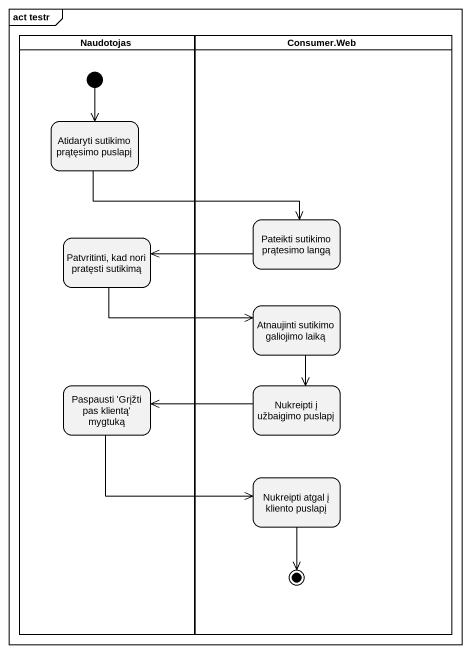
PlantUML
@startuml
mainframe act testr
hide empty description
state Naudotojas <<partition>> {
  state "Atidaryti sutikimo prątęsimo puslapį" as Atidaryti_sutikimo
  state "Patvritinti, kad nori pratęsti sutikimą" as Patvritinti_kad_nori
  state "Paspausti 'Grįžti pas klientą' mygtuką" as Paspausti_Grįžti_pas
  [*] --> Atidaryti_sutikimo
}
state "Consumer.Web" as Consumer_Web <<partition>> {
  state "Pateikti sutikimo prątesimo langą" as Pateikti_sutikimo_prątesimo
  state "Atnaujinti sutikimo galiojimo laiką" as Atnaujinti_sutikimo
  state "Nukreipti į užbaigimo puslapį" as Nukreipti_į_užbaigimo
  state "Nukreipti atgal į kliento puslapį" as Nukreipti_atgal_į_kliento
  Nukreipti_atgal_į_kliento --> [*]
}
Atidaryti_sutikimo -right-> Pateikti_sutikimo_prątesimo
Patvritinti_kad_nori -right-> Atnaujinti_sutikimo
Pateikti_sutikimo_prątesimo -left-> Patvritinti_kad_nori
Atnaujinti_sutikimo --> Nukreipti_į_užbaigimo
Paspausti_Grįžti_pas -right-> Nukreipti_atgal_į_kliento
Nukreipti_į_užbaigimo -left-> Paspausti_Grįžti_pas
@enduml
